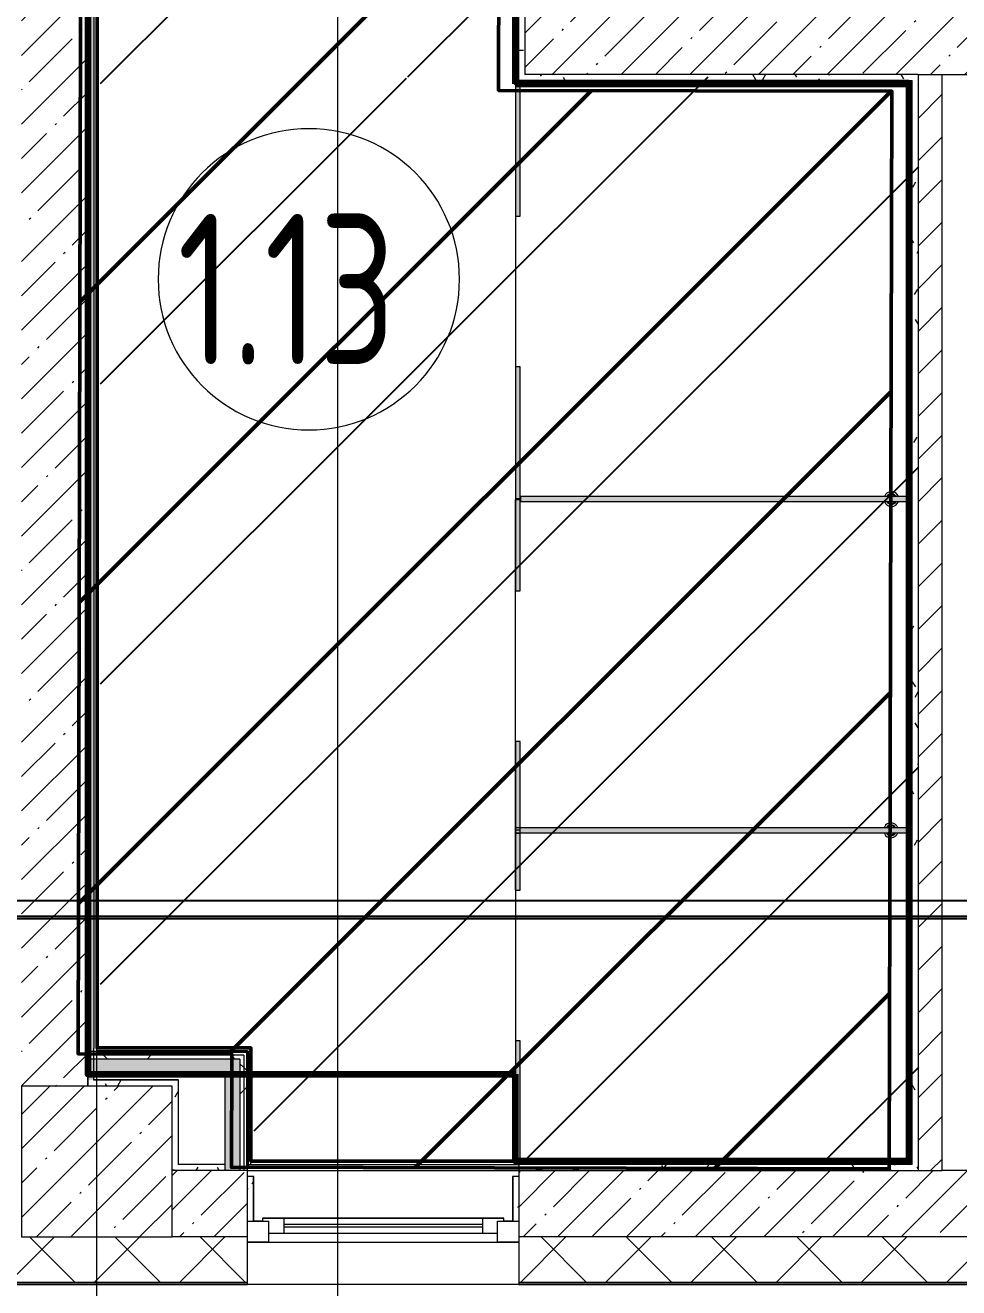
# Model space of a CAD drawing. Header units: millimetres. Extents: x -213547 to 415037, y -3642 to 106956.
# Drawn here: x 65487 to 68585, y -405 to 3787 of the extents above; entities that cross this region are included whole.
import ezdxf

# ---------------------------------------------------------------- set-up
doc = ezdxf.new("R2010")
doc.units = ezdxf.units.MM
for name, color, linetype, lineweight in [('10)FK4', 3, 'Continuous', 50), ('1014 Краска CF1.3', 64, 'Continuous', 158), ('2)CF1', 5, 'Continuous', 30), ('5.5) Перег WD5', 3, 'Continuous', 40), ('950 Штук CF1 CF13 CF1.3', 3, 'Continuous', 50), ('A-AREA-IDEN', 7, 'Continuous', 9), ('A-FLOR', 7, 'Continuous', 9), ('A-GENM', 7, 'Continuous', 9), ('A-GENM-1', 7, 'Continuous', 20), ('A-GLAZ', 7, 'Continuous', 9), ('A-GLAZ-1', 7, 'Continuous', 5), ('A-WALL', 7, 'Continuous', 5), ('I-WALL', 7, 'Continuous', 5), ('S-COLS', 7, 'Continuous', 9), ('S-COLS-1', 7, 'Continuous', 5), ('Оси', 7, 'Continuous', 9)]:
    doc.layers.add(name, color=color, linetype=linetype, lineweight=lineweight)
doc.layers.add('3) CF3 монтаж', color=152, linetype='Continuous')
doc.layers.add('A-WALL-1', color=9, linetype='Continuous', lineweight=5, true_color=0x808080)
doc.layers.add('A-WALL-FNSH-1', color=9, linetype='Continuous', lineweight=5, true_color=0x808080)
doc.styles.add('ISOCPEUR_1', font='isocpeur.ttf', dxfattribs={"height": 350})
doc.styles.get("Standard").update_dxf_attribs({"font": 'arial.ttf'})
doc.styles.add('СПДС', font='ГОСТ тип А.ttf', dxfattribs={"width": 0.9})
doc.dimstyles.new('ISO-2_0_0_9К_Средний_округл2', dxfattribs={"dimscale": 304.8, "dimtxt": 199.196235, "dimasz": 0.492126, "dimexe": 0.393701, "dimexo": 0, "dimgap": 0, "dimtad": 1, "dimdec": 0, "dimrnd": 10, "dimzin": 0, "dimdsep": 46, "dimtxsty": 'ISOCPEUR_1', "dimblk1": 'OBLIQUE', "dimblk2": 'OBLIQUE', "dimsah": 1, "dimcen": 0.09, "dimdle": 0.393701, "dimazin": 0, "dimtfac": 1, "dimtdec": 4, "dimtix": 1, "dimtmove": 0, "dimatfit": 3, "dimfxl": 1, "dimtvp": 1, "dimtolj": 1, "dimtzin": 0, "dimarcsym": 2})
pattern_1 = [(45, (64.7, -136.06), (-114.04925, 114.04925), []), (45, (178.75, -136.06), (-114.04925, 114.04925), [201.612, -40.322, 6.706, -33.617])]
pattern_2 = [(0, (64.7, -136.06), (243.84, 60.96), [20.117, -162.763, 20.117, -162.763, -975.36]), (0, (64.7, -136.06), (243.84, 60.96), [-365.76, 20.117, -345.643, 20.117, -162.763, -426.72]), (0, (64.7, -136.06), (243.84, 60.96), [-914.4, 20.117, -101.803, 20.117, -284.683]), (120, (156.14, -105.58), (-174.71291, 180.691634), [20.117, -162.763, 20.117, -162.763, -975.36]), (120, (156.14, -105.58), (-174.71291, 180.691634), [-365.76, 20.117, -345.643, 20.117, -162.763, -426.72]), (120, (156.14, -105.58), (-174.71291, 180.691634), [-914.4, 20.117, -101.803, 20.117, -284.683]), (240, (186.62, 16.34), (-69.12709, -241.651634), [20.117, -162.763, 20.117, -162.763, -975.36]), (240, (186.62, 16.34), (-69.12709, -241.651634), [-365.76, 20.117, -345.643, 20.117, -162.763, -426.72]), (240, (186.62, 16.34), (-69.12709, -241.651634), [-914.4, 20.117, -101.803, 20.117, -284.683])]
pattern_3 = [(45, (64.7, -136.06), (-212.132, 212.132), []), (135, (64.7, -136.06), (-212.132, -212.132), [])]

# ---------------------------------------------------------------- blocks, each defined once
blk = doc.blocks.new('BSC_Колонна _Прямоугольная - 500х500-V12-Объем проектирования 1 этажа')
at = {"layer": 'S-COLS-1'}
h = blk.add_hatch(dxfattribs=at)
h.set_pattern_fill('FP_16', color=256, style=0, pattern_type=2)
h.set_pattern_definition([(45, (-65660, -150), (-114.04925, 114.04925), []), (45, (-65545.95, -150), (-114.04925, 114.04925), [201.613, -40.323, 6.706, -33.617])])
h.paths.add_polyline_path([(-250, -250), (250, -250), (250, 250), (-250, 250), (-250, -157.3)])
for p, q in [((250, 250), (-250, 250)), ((-250, 250), (-250, -250)), ((250, -250), (250, 250)), ((-250, -250), (250, -250))]:
    blk.add_line(p, q, dxfattribs=at)
blk = doc.blocks.new('120_Окно_СКБ_1Ст - 120_Окно_СКБ_1Ст 900х2500_h_-20664874-Объем проектирования 1 этажа')
at = {"layer": 'A-GLAZ'}
for p, q in [((-450, -127), (-450, -57)), ((-450, -57), (-380, -57)), ((-380, -57), (-380, -127)), ((380, -127), (380, -57)), ((380, -57), (450, -57)), ((450, -57), (450, -127)), ((380, -87), (-380, -87)), ((-380, -87), (-380, -127)), ((-330, -137), (-330, -87)), ((330, -137), (330, -87)), ((380, -127), (380, -87)), ((-380, -127), (-450, -127)), ((-380, -127), (-400, -127)), ((-400, -127), (-400, -137)), ((-400, -137), (400, -137)), ((400, -137), (-400, -137)), ((450, -127), (380, -127)), ((400, -127), (380, -127)), ((400, -137), (400, -127))]:
    blk.add_line(p, q, dxfattribs=at)
at = {"layer": 'A-GLAZ-1'}
for p, q in [((450, -57), (-450, -57)), ((-330, -107), (330, -107)), ((330, -117), (-330, -117)), ((-430, -127), (-400, -127)), ((400, -127), (430, -127))]:
    blk.add_line(p, q, dxfattribs=at)
blk = doc.blocks.new('131_Сантехническая перегородка_Дверь_ поз_4 - СД-1-30830986-Объем проектирования 1 этажа')
at = {"layer": 'A-GENM'}
for points in [[(-190, -8), (250, -8), (250, 8), (-190, 8)], [(750, 8), (750, -8), (1190, -8), (1190, 8), (1163.7, 8)]]:
    blk.add_hatch(color=256, dxfattribs=at).paths.add_polyline_path(points)
at = {"layer": 'A-GENM-1'}
for p, q in [((250, 8), (-190, 8)), ((-190, 8), (-190, -8)), ((250, -8), (250, 8)), ((1190, 8), (750, 8)), ((750, 8), (750, -8)), ((1190, -8), (1190, 8)), ((-190, -8), (250, -8)), ((750, -8), (1190, -8))]:
    blk.add_line(p, q, dxfattribs=at)
blk = doc.blocks.new('131_Сантехническая перегородка_Дверь - СД-1-30819167-Объем проектирования 1 этажа')
at = {"layer": 'A-GENM'}
for points in [[(0, 8), (2, 7.5), (18, 7.5), (18, -8), (305.2, -8), (305.2, 8)], [(805.2, 8), (805.2, -8), (1109, -8), (1109, 8), (872.7, 8)]]:
    blk.add_hatch(color=256, dxfattribs=at).paths.add_polyline_path(points)
at = {"layer": 'A-GENM-1'}
for p, q in [((305.2, 8), (0, 8)), ((0, 8), (0, -8)), ((305.2, -8), (305.2, 8)), ((1110.4, 8), (805.2, 8)), ((805.2, 8), (805.2, -8)), ((1110.4, -8), (1110.4, 8)), ((0, -8), (305.2, -8)), ((805.2, -8), (1110.4, -8))]:
    blk.add_line(p, q, dxfattribs=at)
blk = doc.blocks.new('131_Сантехническая перегородка - СП-4-30819166-Объем проектирования 1 этажа')
at = {"layer": 'A-GENM'}
blk.add_hatch(color=256, dxfattribs=at).paths.add_polyline_path([(637, 8), (41.3, 8), (41.3, -8), (1330, -8), (1330, 8)])
at = {"layer": 'A-GENM', "flags": 128}
for points in [[(111.4, 8), (111, 8.5), (110.7, 9), (110.3, 9.5), (109.9, 9.9), (109.5, 10.4), (109.1, 10.8), (108.6, 11.2), (108.2, 11.6), (107.7, 12), (107.2, 12.3), (106.7, 12.7), (106.2, 13), (105.7, 13.3), (105.2, 13.6), (104.6, 13.8), (104, 14), (103.5, 14.3), (102.9, 14.4), (102.3, 14.6), (101.7, 14.7), (101.1, 14.9), (100.6, 14.9), (100, 15), (99.4, 15.1), (98.7, 15.1), (98.1, 15.1), (97.5, 15), (96.9, 15), (96.3, 14.9), (95.8, 14.8), (95.2, 14.7), (94.6, 14.5), (94, 14.4), (93.4, 14.2), (92.9, 13.9), (92.3, 13.7), (91.8, 13.4), (91.2, 13.2), (90.7, 12.9), (90.2, 12.5), (89.7, 12.2), (89.2, 11.8), (88.8, 11.4), (88.3, 11), (87.9, 10.6), (87.5, 10.2), (87.1, 9.7), (86.7, 9.3), (86.3, 8.8), (86, 8.3), (85.8, 8)], [(85.8, -8), (86.1, -8.5), (86.5, -9), (86.9, -9.5), (87.2, -9.9), (87.6, -10.4), (88.1, -10.8), (88.5, -11.2), (89, -11.6), (89.4, -12), (89.9, -12.3), (90.4, -12.7), (90.9, -13), (91.5, -13.3), (92, -13.6), (92.6, -13.8), (93.1, -14), (93.7, -14.3), (94.3, -14.4), (94.8, -14.6), (95.4, -14.7), (96, -14.9), (96.6, -14.9), (97.2, -15), (97.8, -15.1), (98.4, -15.1), (99, -15.1), (99.6, -15), (100.2, -15), (100.8, -14.9), (101.4, -14.8), (102, -14.7), (102.6, -14.5), (103.2, -14.4), (103.7, -14.2), (104.3, -13.9), (104.8, -13.7), (105.4, -13.4), (105.9, -13.2), (106.4, -12.9), (106.9, -12.5), (107.4, -12.2), (107.9, -11.8), (108.4, -11.4), (108.8, -11), (109.3, -10.6), (109.7, -10.2), (110.1, -9.7), (110.5, -9.3), (110.8, -8.8), (111.2, -8.3), (111.4, -8)]]:
    blk.add_lwpolyline(points, dxfattribs=at)
at = {"layer": 'A-GENM'}
for radius, start, end in [(24.6, 19.9113, 160.0887), (17.6, 28.9731, 151.0269), (15.1, 33.7811, 146.2189), (24.6, 199.9113, 340.0887), (17.6, 208.9731, 331.0269), (15.1, 213.7811, 326.2189)]:
    blk.add_arc((98.6, 0), radius, start, end, dxfattribs=at)
at = {"layer": 'A-GENM-1'}
for p, q in [((1330, 8), (39.9, 8)), ((39.9, 8), (39.9, -8)), ((1330, -8), (1330, 8)), ((39.9, -8), (1330, -8))]:
    blk.add_line(p, q, dxfattribs=at)
blk = doc.blocks.new('131_Сантехническая перегородка - СП-4-29831414-Объем проектирования 1 этажа')
at = {"layer": 'A-GENM'}
blk.add_hatch(color=256, dxfattribs=at).paths.add_polyline_path([(621.2, 8), (25.5, 8), (25.5, -8), (1330, -8), (1330, 8)])
at = {"layer": 'A-GENM', "flags": 128}
for points in [[(97, 8), (96.7, 8.5), (96.3, 9), (95.9, 9.5), (95.5, 9.9), (95.1, 10.4), (94.7, 10.8), (94.3, 11.2), (93.8, 11.6), (93.3, 12), (92.9, 12.3), (92.4, 12.7), (91.8, 13), (91.3, 13.3), (90.8, 13.6), (90.2, 13.8), (89.7, 14), (89.1, 14.3), (88.5, 14.4), (88, 14.6), (87.4, 14.7), (86.8, 14.9), (86.2, 14.9), (85.6, 15), (85, 15.1), (84.4, 15.1), (83.8, 15.1), (83.2, 15), (82.6, 15), (82, 14.9), (81.4, 14.8), (80.8, 14.7), (80.2, 14.5), (79.6, 14.4), (79.1, 14.2), (78.5, 13.9), (77.9, 13.7), (77.4, 13.4), (76.9, 13.2), (76.4, 12.9), (75.8, 12.5), (75.3, 12.2), (74.9, 11.8), (74.4, 11.4), (74, 11), (73.5, 10.6), (73.1, 10.2), (72.7, 9.7), (72.3, 9.3), (72, 8.8), (71.6, 8.3), (71.4, 8)], [(71.4, -8), (71.8, -8.5), (72.1, -9), (72.5, -9.5), (72.9, -9.9), (73.3, -10.4), (73.7, -10.8), (74.1, -11.2), (74.6, -11.6), (75.1, -12), (75.6, -12.3), (76.1, -12.7), (76.6, -13), (77.1, -13.3), (77.6, -13.6), (78.2, -13.8), (78.7, -14), (79.3, -14.3), (79.9, -14.4), (80.5, -14.6), (81.1, -14.7), (81.6, -14.9), (82.2, -14.9), (82.8, -15), (83.4, -15.1), (84, -15.1), (84.6, -15.1), (85.2, -15), (85.8, -15), (86.4, -14.9), (87, -14.8), (87.6, -14.7), (88.2, -14.5), (88.8, -14.4), (89.4, -14.2), (89.9, -13.9), (90.5, -13.7), (91, -13.4), (91.6, -13.2), (92.1, -12.9), (92.6, -12.5), (93.1, -12.2), (93.6, -11.8), (94, -11.4), (94.5, -11), (94.9, -10.6), (95.3, -10.2), (95.7, -9.7), (96.1, -9.3), (96.5, -8.8), (96.8, -8.3), (97, -8)]]:
    blk.add_lwpolyline(points, dxfattribs=at)
at = {"layer": 'A-GENM'}
for radius, start, end in [(24.6, 25.6894, 160.0887), (17.6, 28.9731, 151.0269), (15.1, 33.7811, 146.2189), (24.6, 199.9113, 334.3106), (17.6, 208.9731, 331.0269), (15.1, 213.7811, 326.2189)]:
    blk.add_arc((84.2, 0), radius, start, end, dxfattribs=at)
at = {"layer": 'A-GENM-1'}
for p, q in [((1330, 8), (25.5, 8)), ((25.5, 8), (25.5, -8)), ((1330, -8), (1330, 8)), ((25.5, -8), (1330, -8))]:
    blk.add_line(p, q, dxfattribs=at)
blk = doc.blocks.new('131_Сантехническая перегородка_Дверь_сдвиг_ - СД-1-30823593-Объем проектирования 1 этажа')
at = {"layer": 'A-GENM'}
for points in [[(0, -3), (0, -8), (400, -8), (400, 8), (0, 8)], [(900, -8), (1089, -8), (1089, 8), (900, 8)]]:
    blk.add_hatch(color=256, dxfattribs=at).paths.add_polyline_path(points)
at = {"layer": 'A-GENM-1'}
for p, q in [((400, 8), (0, 8)), ((0, 8), (0, -8)), ((400, -8), (400, 8)), ((1100, 8), (900, 8)), ((900, 8), (900, -8)), ((1100, -8), (1100, 8)), ((0, -8), (400, -8)), ((900, -8), (1100, -8))]:
    blk.add_line(p, q, dxfattribs=at)
blk = doc.blocks.new('Марка_Помещения - Номер-25198446-Объем проектирования 1 этажа')
at = {"layer": 'A-AREA-IDEN'}
for start, end in [(360, 180), (180, 360)]:
    blk.add_arc((0, 0), 2.5, start, end, dxfattribs=at)
blk = doc.blocks.new('_Oblique')
at = {"color": 0, "linetype": 'ByBlock', "lineweight": -2}
blk.add_line((-0.5, -0.5), (0.5, 0.5), dxfattribs=at)
blk = doc.blocks.new('*D2005')
at = {"layer": '5.5) Перег WD5', "color": 0, "lineweight": -2, "transparency": 16777216}
for p, q in [((22574.7, 383.9), (22574.7, 941.3)), ((22719.7, 383.9), (22719.7, 941.3)), ((22454.7, 821.3), (22719.7, 821.3)), ((22719.7, 821.3), (69769, 821.3))]:
    blk.add_line(p, q, dxfattribs=at)
at = {"layer": 'Defpoints', "color": 0, "transparency": 16777216}
for p in [(22719.7, 821.3), (22574.7, 383.9), (22719.7, 383.9)]:
    blk.add_point(p, dxfattribs=at)
at = {"layer": '5.5) Перег WD5', "color": 0, "lineweight": -2, "transparency": 16777216, "xscale": 304.8, "yscale": 304.8, "zscale": 304.8, "rotation": 180}
blk.add_blockref('_Oblique', (22574.7, 821.3), dxfattribs=at)
at = {"layer": '5.5) Перег WD5', "color": 0, "lineweight": -2, "transparency": 16777216, "xscale": 304.8, "yscale": 304.8, "zscale": 304.8}
blk.add_blockref('_Oblique', (22719.7, 821.3), dxfattribs=at)
at = {"layer": '5.5) Перег WD5', "color": 0, "lineweight": 25, "transparency": 16777216, "insert": (69264.6, 1288), "char_height": 350, "width": 413.715, "attachment_point": 1, "line_spacing_factor": 1.149209, "style": 'ISOCPEUR_1'}
blk.add_mtext('\\A1;150', dxfattribs=at)
blk = doc.blocks.new('*D2017')
at = {"layer": '5.5) Перег WD5', "color": 0, "lineweight": -2, "transparency": 16777216}
for p, q in [((29874.4, 363.9), (29874.4, 1001.1)), ((30274.7, 859.2), (30274.7, 1001.1)), ((29754.4, 881.1), (30274.7, 881.1)), ((30274.7, 881.1), (85573, 881.1))]:
    blk.add_line(p, q, dxfattribs=at)
at = {"layer": 'Defpoints', "color": 0, "transparency": 16777216}
for p in [(30274.7, 881.1), (30274.7, 859.2), (29874.4, 363.9)]:
    blk.add_point(p, dxfattribs=at)
at = {"layer": '5.5) Перег WD5', "color": 0, "lineweight": -2, "transparency": 16777216, "xscale": 304.8, "yscale": 304.8, "zscale": 304.8, "rotation": 180}
blk.add_blockref('_Oblique', (29874.4, 881.1), dxfattribs=at)
at = {"layer": '5.5) Перег WD5', "color": 0, "lineweight": -2, "transparency": 16777216, "xscale": 304.8, "yscale": 304.8, "zscale": 304.8}
blk.add_blockref('_Oblique', (30274.7, 881.1), dxfattribs=at)
at = {"layer": '5.5) Перег WD5', "color": 0, "lineweight": 25, "transparency": 16777216, "insert": (84984, 1347.7), "char_height": 350, "width": 478.071, "attachment_point": 1, "line_spacing_factor": 1.149209, "style": 'ISOCPEUR_1'}
blk.add_mtext('\\A1;400', dxfattribs=at)
blk = doc.blocks.new('*D2019')
at = {"layer": '5.5) Перег WD5', "color": 0, "lineweight": -2, "transparency": 16777216}
for p, q in [((36372.4, 383.9), (36372.4, 949.2)), ((36812.4, 383.9), (36812.4, 949.2)), ((36252.4, 829.2), (36812.4, 829.2)), ((36812.4, 829.2), (94860.3, 829.2))]:
    blk.add_line(p, q, dxfattribs=at)
at = {"layer": 'Defpoints', "color": 0, "transparency": 16777216}
for p in [(36812.4, 829.2), (36372.4, 383.9), (36812.4, 383.9)]:
    blk.add_point(p, dxfattribs=at)
at = {"layer": '5.5) Перег WD5', "color": 0, "lineweight": -2, "transparency": 16777216, "xscale": 304.8, "yscale": 304.8, "zscale": 304.8, "rotation": 180}
blk.add_blockref('_Oblique', (36372.4, 829.2), dxfattribs=at)
at = {"layer": '5.5) Перег WD5', "color": 0, "lineweight": -2, "transparency": 16777216, "xscale": 304.8, "yscale": 304.8, "zscale": 304.8}
blk.add_blockref('_Oblique', (36812.4, 829.2), dxfattribs=at)
at = {"layer": '5.5) Перег WD5', "color": 0, "lineweight": 25, "transparency": 16777216, "insert": (94242.3, 1295.9), "char_height": 350, "width": 501.055, "attachment_point": 1, "line_spacing_factor": 1.149209, "style": 'ISOCPEUR_1'}
blk.add_mtext('\\A1;440', dxfattribs=at)

msp = doc.modelspace()

# ---------------------------------------------------------------- hatches: boundary and pattern name
at = {"layer": '2)CF1'}
h = msp.add_hatch(dxfattribs=at)
h.set_pattern_fill('ANSI31', color=256, scale=222)
h.paths.add_polyline_path([(67067, 7491.1), (65959, 7493.7), (65958.3, 7213.7), (65678.3, 7214.3), (65662.3, 371.8), (66172.3, 370.6), (66171.4, -4.9), (68354.4, -10), (68362.8, 3568), (67057.8, 3571.1)])
at = {"layer": '3) CF3 монтаж'}
h = msp.add_hatch(dxfattribs=at)
h.set_pattern_fill('ANSI31', color=256, scale=222, style=0)
h.set_pattern_definition([(45, (5527.3, -21728.2), (-498.404, 498.404), [])])
h.paths.add_polyline_path([(68452.3, 16.3), (68452.3, 3616.3), (67536, 3616.3), (67546.3, 3613.5), (67411.1, 3577.2), (67411.1, 3616.3), (67147.3, 3616.3), (67147.3, 3878), (67110, 3878), (67146.1, 4013.3), (67147.3, 4008.7), (67147.3, 7536.3), (66017.3, 7536.3), (66017.3, 7256.3), (65737.3, 7256.3), (65737.3, 391.8), (66247.3, 391.8), (66247.3, 16.3), (67248.1, 16.3)])
h.paths.add_polyline_path([(67146.6, 3213.3), (67110.3, 3348.5), (67182.7, 3348.5)])
h.paths.add_polyline_path([(66881.6, 3576.9), (66746.3, 3613), (66881.6, 3649.3), (66881.6, 3616.3)])
at = {"layer": '950 Штук CF1 CF13 CF1.3'}
h = msp.add_hatch(dxfattribs=at)
h.set_pattern_fill('ANSI31', color=256, scale=222)
h.paths.add_polyline_path([(67067, 7491.1), (65959, 7493.7), (65958.3, 7213.7), (65678.3, 7214.3), (65662.3, 371.8), (66172.3, 370.6), (66171.4, -4.9), (68354.4, -10), (68362.8, 3568), (67057.8, 3571.1)])
at = {"layer": 'A-WALL'}
h = msp.add_hatch(dxfattribs=at)
h.set_pattern_fill('FP_24', color=256, style=0, pattern_type=2)
h.set_pattern_definition([(45, (64.7, -136.06), (-141.42136, 141.42136), []), (135, (64.7, -136.06), (-141.42136, -141.42136), [])])
h.paths.add_polyline_path([(75756.8, -386.1), (75764.7, -386.1), (75764.7, -236.1), (74044.7, -236.1), (74044.7, -386.1), (75544.7, -386.1)])
h.paths.add_polyline_path([(70724.7, -386.1), (70724.7, -236.1), (67124.7, -236.1), (67124.7, -386.1), (69886.1, -386.1)])
h.paths.add_polyline_path([(72300.8, -386.1), (72344.7, -386.1), (72344.7, -236.1), (71624.7, -237.9), (71624.7, -386.1), (72144.7, -386.1)])
h.paths.add_polyline_path([(65224.7, -386.1), (66224.7, -386.1), (66224.7, -236.1), (65224.7, -236.1), (65224.7, -254.1)])
h.paths.add_polyline_path([(63774.7, -386.1), (64324.7, -386.1), (64324.7, -236.1), (63774.7, -236.1), (63774.7, -257.4)])
h.paths.add_polyline_path([(60974.7, -386.1), (61674.7, -386.1), (61674.7, -236.1), (60974.7, -236.1), (60974.7, -264.3)])
h.paths.add_polyline_path([(60074.7, -386.1), (60074.7, -236.1), (59324.7, -236.1), (59324.7, -386.1)])
h.paths.add_polyline_path([(57224.7, -386.1), (57224.7, -236.1), (56474.7, -236.1), (56474.7, -386.1)])
h.paths.add_polyline_path([(53374.7, -386.1), (53374.7, -236.1), (51936.2, -236.1), (51936.2, -386.1)])
h.paths.add_polyline_path([(49836.2, -386.1), (49836.2, -236.1), (49124.7, -236.1), (49124.7, -386.1), (49255.4, -386.1)])
h.paths.add_polyline_path([(48224.7, -386.1), (48224.7, -236.1), (47474.7, -236.1), (47474.7, -386.1)])
h.paths.add_polyline_path([(44374.7, -386.1), (44374.7, -236.1), (42802.2, -236.1), (42802.2, -386.1)])
h.paths.add_polyline_path([(38940.1, -386.1), (39104.7, -386.1), (39104.7, -236.1), (38054.7, -236.1), (38054.7, -386.1)])
h.paths.add_polyline_path([(40702.2, -386.1), (40702.2, -236.1), (40004.7, -236.1), (40004.7, -386.1)])
h.paths.add_polyline_path([(36877, -386.1), (37154.7, -386.1), (37154.7, -236.1), (36034.7, -236.1), (36034.7, -386.1)])
h.paths.add_polyline_path([(33934.7, -386.1), (33934.7, -236.1), (33074.7, -236.1), (33074.7, -386.1)])
h.paths.add_polyline_path([(30274.7, -386.1), (30274.7, -236.1), (29274.4, -236.1), (29274.4, -386.1)])
h.paths.add_polyline_path([(28374.4, -386.1), (28374.4, -236.1), (27374.7, -236.1), (27374.7, -386.1)])
h.paths.add_polyline_path([(26474.7, -386.1), (26474.7, -236.1), (25499.7, -236.1), (25499.7, -386.1)])
h.paths.add_polyline_path([(22699.7, -386.1), (22699.7, -236.1), (21674.7, -236.1), (21674.7, -386.1)])
h.paths.add_polyline_path([(19424.7, -386.1), (20774.7, -386.1), (20774.7, -236.1), (19424.7, -236.1), (19424.7, -367.6)])
h.paths.add_polyline_path([(17324.7, -386.1), (17324.7, -236.1), (16574.7, -236.1), (16574.7, -386.1)])
h.paths.add_polyline_path([(14924.7, -386.1), (15674.7, -386.1), (15674.7, -236.1), (14924.7, -236.1), (14924.7, -378.8)])
h.paths.add_polyline_path([(12120.3, -386.1), (12824.7, -384.1), (12824.7, -236.1), (12074.7, -236.1), (12074.7, -386.1)])
h.paths.add_polyline_path([(7994.1, -386.1), (8324.4, -386.1), (8324.4, -236.1), (6894.7, -236.1), (6894.7, -386.1), (7724.7, -386.1)])
h.paths.add_polyline_path([(9224.4, -386.1), (9974.7, -386.1), (9974.7, -236.1), (9224.4, -236.1), (9224.4, -254.1)])
h.paths.add_polyline_path([(174.7, -386.1), (3794.7, -386.1), (3794.7, -236.1), (-195.3, -236.1), (-195.3, -386.1), (-45.3, -386.1)])
at = {"layer": 'I-WALL'}
h = msp.add_hatch(dxfattribs=at)
h.set_pattern_fill('FP_191', color=256, style=0, pattern_type=2)
h.set_pattern_definition(pattern_2)
h.paths.add_polyline_path([(67144.7, 3623.9), (67144.7, 7543.9), (67124.7, 7543.9), (67124.7, 3623.9)])
h = msp.add_hatch(dxfattribs=at)
h.set_pattern_fill('FP_1', color=256, style=0, pattern_type=2)
h.set_pattern_definition(pattern_1)
h.paths.add_polyline_path([(65694.7, 263.9), (65694.7, 7263.9), (65474.7, 7263.9), (65474.7, 263.9)])
h = msp.add_hatch(dxfattribs=at)
h.set_pattern_fill('FP_191', color=256, style=0, pattern_type=2)
h.set_pattern_definition(pattern_2)
h.paths.add_polyline_path([(65694.7, 283.9), (65714.7, 285.8), (65714.7, 304.4), (65694.7, 304.4)])
h.paths.add_polyline_path([(65694.7, 379.4), (65714.7, 379.4), (65714.7, 7243.9), (65694.7, 7243.9), (65694.7, 386.7)])
h = msp.add_hatch(dxfattribs=at)
h.set_pattern_fill('FP_1', color=256, style=0, pattern_type=2)
h.set_pattern_definition(pattern_1)
h.paths.add_polyline_path([(67144.7, 3623.9), (70484.7, 3623.9), (70484.7, 3843.9), (67144.7, 3843.9), (67144.7, 3716.4)])
h = msp.add_hatch(dxfattribs=at)
h.set_pattern_fill('FP_191', color=256, style=0, pattern_type=2)
h.set_pattern_definition(pattern_2)
h.paths.add_polyline_path([(67144.7, 3603.9), (68429.7, 3603.9), (68429.5, 3623.9), (67124.7, 3623.9), (67124.7, 3603.9), (67135.6, 3603.9)])
h = msp.add_hatch(dxfattribs=at)
h.set_pattern_fill('FP_191', color=256, style=0, pattern_type=2)
h.set_pattern_definition(pattern_2)
h.paths.add_polyline_path([(68449.7, 3.9), (68449.7, 3623.9), (68429.7, 3623.9), (68429.7, 3.9)])
h = msp.add_hatch(dxfattribs=at)
h.set_pattern_fill('FP_22', color=256, style=0, pattern_type=2)
h.set_pattern_definition([(45, (64.7, -136.06), (-70.71068, 70.71068), [])])
h.paths.add_polyline_path([(68449.7, -16.1), (68529.7, -16.1), (68529.7, 3623.9), (68449.7, 3623.9), (68449.7, 77.7)])
h = msp.add_hatch(dxfattribs=at)
h.set_pattern_fill('FP_192', color=256, style=0, pattern_type=2)
h.set_pattern_definition(pattern_3)
h.paths.add_polyline_path([(65694.7, 366.9), (66224.7, 366.9), (66224.7, 379.4), (65694.7, 379.4)])
h = msp.add_hatch(dxfattribs=at)
h.set_pattern_fill('FP_192', color=256, style=0, pattern_type=2)
h.set_pattern_definition(pattern_3)
h.paths.add_polyline_path([(65694.7, 354.4), (66212.2, 354.4), (66210.1, 366.9), (65694.7, 366.9)])
for points in [[(66149.7, 304.4), (66199.7, 304.4), (66199.7, 354.4), (65694.7, 354.4), (65694.7, 304.4), (65974.7, 304.4)], [(66149.7, -16.1), (66199.7, -16.1), (66199.7, 304.4), (66149.7, 304.4), (66149.7, 3.9)]]:
    msp.add_hatch(color=256, dxfattribs=at).paths.add_polyline_path(points)
h = msp.add_hatch(dxfattribs=at)
h.set_pattern_fill('FP_192', color=256, style=0, pattern_type=2)
h.set_pattern_definition(pattern_3)
h.paths.add_polyline_path([(66212.2, -16.1), (66212.2, 354.4), (66199.7, 354.4), (66199.7, -16.1)])
h = msp.add_hatch(dxfattribs=at)
h.set_pattern_fill('FP_192', color=256, style=0, pattern_type=2)
h.set_pattern_definition(pattern_3)
h.paths.add_polyline_path([(66212.2, -16.1), (66224.7, -16.1), (66224.7, 366.9), (66212.2, 366.9), (66212.2, 3.9)])
h = msp.add_hatch(dxfattribs=at)
h.set_pattern_fill('FP_191', color=256, style=0, pattern_type=2)
h.set_pattern_definition(pattern_2)
h.paths.add_polyline_path([(65974.7, 263.9), (65994.7, 263.9), (65994.7, 283.9), (65694.7, 283.9), (65694.7, 263.9), (65759.9, 263.9)])
h = msp.add_hatch(dxfattribs=at)
h.set_pattern_fill('FP_191', color=256, style=0, pattern_type=2)
h.set_pattern_definition(pattern_2)
h.paths.add_polyline_path([(65974.7, -16.1), (65994.7, 4.9), (65994.7, 263.9), (65974.7, 263.9), (65974.7, 3.9)])
h.paths.add_polyline_path([(65994.7, -16.1), (65994.7, 3.9), (65974.7, -16.1)])
h = msp.add_hatch(dxfattribs=at)
h.set_pattern_fill('FP_191', color=256, style=0, pattern_type=2)
h.set_pattern_definition(pattern_2)
h.paths.add_polyline_path([(66149.7, -16.1), (66149.7, 3.9), (65994.7, 3.9), (65994.7, -16.1)])
h.paths.add_polyline_path([(68429.7, -16.1), (68449.7, -16.1), (68449.7, 3.9), (67124.7, 3.9), (67124.7, -16.1), (68418.7, -16.1)])
h = msp.add_hatch(dxfattribs=at)
h.set_pattern_fill('FP_1', color=256, style=0, pattern_type=2)
h.set_pattern_definition(pattern_1)
h.paths.add_polyline_path([(71624.7, -236.1), (71924.7, -236.1), (71924.7, -16.1), (71624.7, -16.1), (71624.7, -198.6)])
h.paths.add_polyline_path([(65974.7, -236.1), (66224.7, -236.1), (66224.7, -16.1), (65974.7, -16.1), (65974.7, -184.1)])
h.paths.add_polyline_path([(67124.7, -236.1), (70724.7, -236.1), (70724.7, -16.1), (67124.7, -16.1), (67124.7, -143.3)])
h = msp.add_hatch(dxfattribs=at)
h.set_pattern_fill('FP_191', color=256, style=0, pattern_type=2)
h.set_pattern_definition(pattern_2)
h.paths.add_polyline_path([(66244.7, -184.1), (66244.7, -36.1), (66224.7, -36.1), (66224.7, -184.1)])
h = msp.add_hatch(dxfattribs=at)
h.set_pattern_fill('FP_191', color=256, style=0, pattern_type=2)
h.set_pattern_definition(pattern_2)
h.paths.add_polyline_path([(67124.7, -184.1), (67124.7, -36.1), (67104.7, -36.1), (67104.7, -184.1)])

# ---------------------------------------------------------------- linework, layer by layer
at = {"layer": '10)FK4'}
msp.add_lwpolyline([(66019.7, 7512.9), (66005.7, 7512.9), (66005.7, 7232.9), (65725.7, 7232.9), (65725.7, 391.4), (66235.7, 391.4), (66235.7, 14.9), (68418.7, 14.9), (68418.7, 3592.9), (67113.7, 3592.9), (67113.7, 4024.5), (67420.4, 4024.5), (67420.4, 4496.7), (67113.7, 4496.7), (67113.7, 7535.9)], dxfattribs=at)
at = {"layer": '10)FK4', "flags": 128}
msp.add_lwpolyline([(67067, 7491.1), (65959, 7493.7), (65958.3, 7213.7), (65678.3, 7214.3), (65662.3, 371.8), (66172.3, 370.6), (66171.4, -4.9), (68354.4, -10), (68362.8, 3568), (67057.8, 3571.1)], close=True, dxfattribs=at)
at = {"layer": '1014 Краска CF1.3'}
for points in [[(67113.7, 3592.9), (67113.7, 7512.9), (65694.7, 7512.9), (65694.7, 304.4), (67113.7, 304.4)], [(67113.7, 3592.9), (68418.7, 3592.9), (68418.7, 14.9), (67113.7, 14.9), (67113.7, 304.4)]]:
    msp.add_lwpolyline(points, dxfattribs=at)
at = {"layer": '5.5) Перег WD5'}
msp.add_lwpolyline([(65725.7, 379.4), (66224.7, 379.4), (66224.7, -0.6)], dxfattribs=at)
at = {"layer": 'A-FLOR'}
for p, q in [((67113.7, 4128.9), (67113.7, 2214.3)), ((67113.7, 916.6), (67113.7, 2212.9)), ((67113.7, 914.9), (67113.7, 14.9)), ((69129.7, -16.1), (68529.7, -16.1))]:
    msp.add_line(p, q, dxfattribs=at)
at = {"layer": 'A-WALL'}
for p, q in [((65714.7, 7243.9), (65714.7, 416.5)), ((68418.7, 3603.9), (68429.7, 3603.9)), ((68429.7, 3.9), (68429.7, 3603.9)), ((66212.2, 366.9), (65694.7, 366.9)), ((66199.7, 354.4), (65694.7, 354.4)), ((66199.7, 354.4), (66199.7, -16.1)), ((66212.2, 366.9), (66212.2, -16.1)), ((65994.7, 283.9), (65994.7, 3.9)), ((68429.7, 3.9), (67124.7, 3.9)), ((66224.7, -236.1), (65974.7, -236.1)), ((70724.7, -236.1), (67124.7, -236.1)), ((65224.7, -386.1), (66224.7, -386.1)), ((65224.7, -389.1), (66224.7, -389.1)), ((67124.7, -394.1), (66224.7, -394.1)), ((67124.7, -386.1), (70724.7, -386.1)), ((67124.7, -389.1), (70724.7, -389.1))]:
    msp.add_line(p, q, dxfattribs=at)
at = {"layer": 'A-WALL-1'}
for p, q in [((67144.7, 7543.9), (67144.7, 3623.9)), ((65694.7, 263.9), (65694.7, 7263.9)), ((65694.7, 7263.9), (65694.7, 263.9)), ((68449.7, 3623.9), (67144.7, 3623.9)), ((68449.7, 3623.9), (70484.7, 3623.9)), ((68449.7, 3623.9), (68449.7, -16.1)), ((68529.7, -16.1), (68529.7, 3623.9)), ((66224.7, 379.4), (65694.7, 379.4)), ((65714.7, 283.9), (65714.7, 390.4)), ((65694.7, 304.4), (66149.7, 304.4)), ((66149.7, 304.4), (66149.7, -16.1)), ((65994.7, 283.9), (65714.7, 283.9)), ((66149.7, 3.9), (65994.7, 3.9)), ((66224.7, -386.1), (66224.7, 3.9)), ((67124.7, 3.9), (67124.7, -386.1)), ((66224.7, -16.1), (65974.7, -16.1)), ((66244.7, -36.1), (66224.7, -36.1)), ((66244.7, -184.1), (66244.7, -36.1)), ((67104.7, -36.1), (67104.7, -184.1)), ((67124.7, -36.1), (67104.7, -36.1)), ((67124.7, -16.1), (68529.7, -16.1)), ((66224.7, -184.1), (66244.7, -184.1)), ((67104.7, -184.1), (67124.7, -184.1))]:
    msp.add_line(p, q, dxfattribs=at)
at = {"layer": 'A-WALL-FNSH-1'}
for p, q in [((67124.7, 3603.9), (67124.7, 7512.9)), ((65725.7, 390.4), (65725.7, 7243.9)), ((67113.7, 3592.9), (68429.7, 3592.9)), ((68418.7, 3603.9), (67124.7, 3603.9)), ((68418.7, 3603.9), (68418.7, 3.9)), ((65714.7, 416.5), (65714.7, 390.4)), ((66235.7, 390.4), (65725.7, 390.4)), ((66224.7, 379.4), (66224.7, 3.9)), ((66235.7, 3.9), (66235.7, 390.4)), ((65995.7, 284.9), (65714.7, 284.9)), ((65995.7, 4.9), (65995.7, 284.9)), ((65994.7, 4.9), (65995.7, 4.9)), ((66224.7, 3.9), (66235.7, 3.9)), ((68429.7, 14.9), (67124.7, 14.9)), ((67124.7, 14.9), (67124.7, 3.9)), ((66245.7, -36.1), (66244.7, -36.1)), ((66245.7, -184.1), (66245.7, -36.1)), ((67103.7, -36.1), (67103.7, -184.1)), ((67104.7, -36.1), (67103.7, -36.1)), ((66244.7, -184.1), (66245.7, -184.1)), ((67103.7, -184.1), (67104.7, -184.1)), ((65224.7, -394.1), (66224.7, -394.1)), ((66224.7, -394.1), (66224.7, -386.1)), ((67124.7, -386.1), (67124.7, -394.1)), ((67124.7, -394.1), (70724.7, -394.1))]:
    msp.add_line(p, q, dxfattribs=at)
at = {"layer": 'I-WALL'}
for p, q in [((66235.7, 14.9), (67113.7, 14.9)), ((66235.7, 3.9), (67124.7, 3.9)), ((66224.7, -16.1), (67124.7, -16.1))]:
    msp.add_line(p, q, dxfattribs=at)
at = {"layer": 'Оси'}
for points in [[(65724.7, -2042.3), (65724.7, 2957.7), (65724.7, 22262), (65724.7, 27262)], [(66997.4, -2042.3), (66997.4, -1322.8), (66524.7, -759.5), (66524.7, 4240.5), (66524.7, 22262), (66524.7, 27262)]]:
    msp.add_lwpolyline(points, dxfattribs=at)

# ---------------------------------------------------------------- block references
at = {"layer": 'A-AREA-IDEN', "xscale": 199.9999999999999, "yscale": 199.9999999999999, "zscale": 199.9999999999999}
msp.add_blockref('Марка_Помещения - Номер-25198446-Объем проектирования 1 этажа', (66428.1, 2943.6), dxfattribs=at)
at = {"layer": 'A-GENM'}
for name, p, rotation in [('131_Сантехническая перегородка_Дверь_ поз_4 - СД-1-30830986-Объем проектирования 1 этажа', (67121.7, 2402.9), 89.99999999997657), ('131_Сантехническая перегородка - СП-4-30819166-Объем проектирования 1 этажа', (68460, 2213.9), 180), ('131_Сантехническая перегородка_Дверь - СД-1-30819167-Объем проектирования 1 этажа', (67121.7, 1103.9), 89.99999999997657), ('131_Сантехническая перегородка - СП-4-29831414-Объем проектирования 1 этажа', (68444.2, 1113.9), 180), ('131_Сантехническая перегородка_Дверь_сдвиг_ - СД-1-30823593-Объем проектирования 1 этажа', (67121.7, 14.9), 89.99999999997657)]:
    msp.add_blockref(name, p, dxfattribs=dict(at, rotation=rotation))
at = {"layer": 'A-GLAZ', "color": 3, "rotation": 180}
msp.add_blockref('120_Окно_СКБ_1Ст - 120_Окно_СКБ_1Ст 900х2500_h_-20664874-Объем проектирования 1 этажа', (66674.7, -311.1), dxfattribs=at)
at = {"layer": 'S-COLS'}
msp.add_blockref('BSC_Колонна _Прямоугольная - 500х500-V12-Объем проектирования 1 этажа', (65724.7, 13.9), dxfattribs=at)

# ---------------------------------------------------------------- texts
at = {"insert": (66630.7, 830.3), "char_height": 333, "attachment_point": 1}
msp.add_mtext_dynamic_manual_height_columns('\\pxt19; ', width=189.268, gutter_width=912.9, heights=[2.55], dxfattribs=at)
at = {"layer": 'A-AREA-IDEN', "insert": (65992, 3160.8), "char_height": 500, "width": 1096.708, "attachment_point": 1, "style": 'СПДС'}
msp.add_mtext('1.13', dxfattribs=at)

# ---------------------------------------------------------------- dimensions: what is measured, and where the dimension line sits
at = {"layer": '5.5) Перег WD5', "color": 18, "lineweight": 25, "true_color": 0x000000}
for base, p1, p2, override, picture, middle in [((30274.7, 881.1), (29874.4, 363.9), (30274.7, 859.2), {"dimasz": 1, "dimpost": '<>', "dimtxsty": 'ISOCPEUR_1', "dimfxl": 636.772131}, '*D2017', (85223, 881.1)), ((22719.7, 821.3), (22574.7, 383.9), (22719.7, 383.9), {"dimasz": 1, "dimpost": '<>', "dimtxsty": 'ISOCPEUR_1', "dimfxl": 145.000007}, '*D2005', (69471.5, 821.3)), ((36812.4, 829.2), (36372.4, 383.9), (36812.4, 383.9), {"dimasz": 1, "dimpost": '<>', "dimtxsty": 'ISOCPEUR_1', "dimfxl": 440.000113}, '*D2019', (94492.8, 829.2))]:
    dim = msp.add_linear_dim(base=base, p1=p1, p2=p2, dimstyle='ISO-2_0_0_9К_Средний_округл2', override=override, dxfattribs=at)
    dim.commit()
    dim.dimension.update_dxf_attribs({"geometry": picture, "text_midpoint": middle, "dimtype": 160})

doc.saveas('drawing.dxf')
